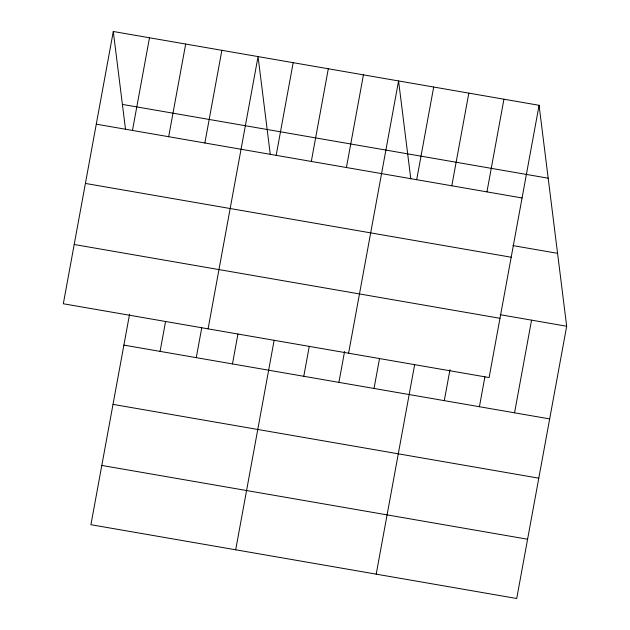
<?xml version="1.0" encoding="UTF-8"?>
<svg xmlns="http://www.w3.org/2000/svg" width="630" height="630" viewBox="0 0 630 630"><rect width="100%" height="100%" fill="white"/><g stroke="black" fill="none" stroke-linecap="round" stroke-linejoin="round"><path stroke-width="0.94" d="M113.29 31.5L63.323 303.762L489.108 377.559L539.075 105.297L113.29 31.5L125.528 129.449M132.473 130.434L149.483 37.776M129.56 314.22L90.925 524.703L516.71 598.5L566.677 326.238L539.075 105.297M168.667 136.71L185.677 44.045M160.083 351.375L165.572 321.457M204.86 142.978L221.862 50.321M196.269 357.651L201.765 327.726M208.089 328.852L258.056 56.59L270.294 154.539M232.462 363.919L237.951 334.002M276.176 155.342L293.186 62.677M235.691 549.793L274.144 340.271M311.307 161.43L328.309 68.764M303.778 376.283L309.275 346.358M346.429 167.517L363.439 74.852M338.909 382.371L344.579 351.485M348.595 353.202L398.57 80.947L410.807 178.896M374.039 388.458L379.528 358.541M416.682 179.692L433.692 87.034M376.204 574.15L414.658 364.628M451.812 185.787L468.822 93.122M444.292 400.641L449.962 369.747M486.943 191.874L503.945 99.209M479.422 406.728L484.911 376.803M514.545 412.815L531.555 320.15M122.401 104.415L548.187 178.203M96.28 124.165L522.065 197.962M512.946 245.598L557.574 253.331M85.404 183.432L511.19 257.229M500.22 314.716L566.677 326.238M74.198 244.495L499.984 318.292M123.889 345.106L549.675 418.903M113.006 404.373L538.792 478.17M101.8 465.436L527.586 539.233"/></g></svg>
